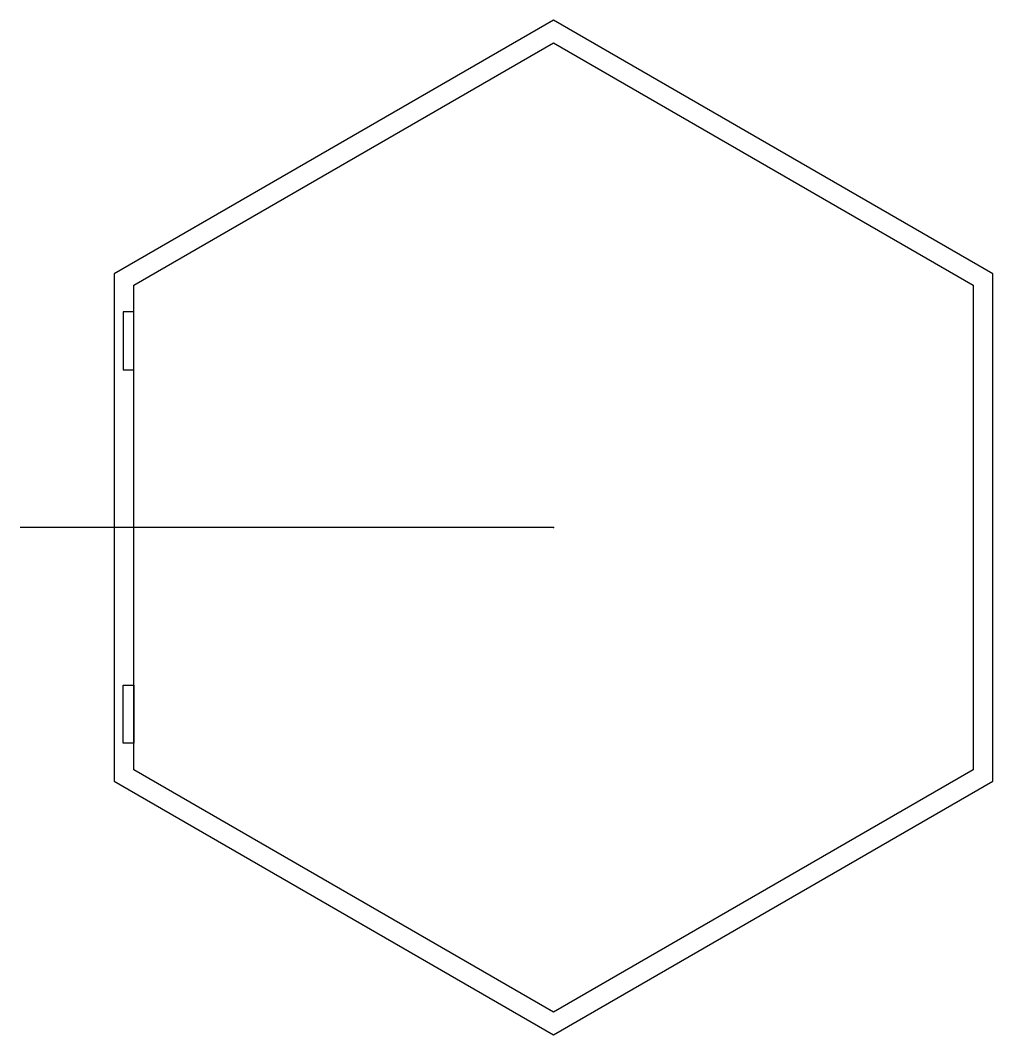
# Model space of a CAD drawing. Header units: millimetres. Extents: x -110 to 91, y -105 to 105.
import ezdxf

# ---------------------------------------------------------------- set-up
doc = ezdxf.new("R2010")
doc.units = ezdxf.units.MM
doc.layers.get('0').update_dxf_attribs({"linetype": 'CONTINUOUS'})

msp = doc.modelspace()

# ---------------------------------------------------------------- linework, layer by layer
msp.add_line((0, 0), (-110, 0))
for points in [[(90.6, 52.31), (0, 104.62), (-90.6, 52.31), (-90.6, -52.31), (0, -104.62), (90.6, -52.31)], [(-86.6, 50), (0, 100), (86.6, 50), (86.6, -50), (0, -100), (-86.6, -50)], [(-86.6, 44.5), (-88.8, 44.5), (-88.8, 32.5), (-86.6, 32.5)], [(-88.8, -44.5), (-88.8, -32.5), (-86.6, -32.5), (-86.6, -44.5)]]:
    msp.add_lwpolyline(points, close=True)
msp.add_point((0, 0))

doc.saveas('drawing.dxf')
